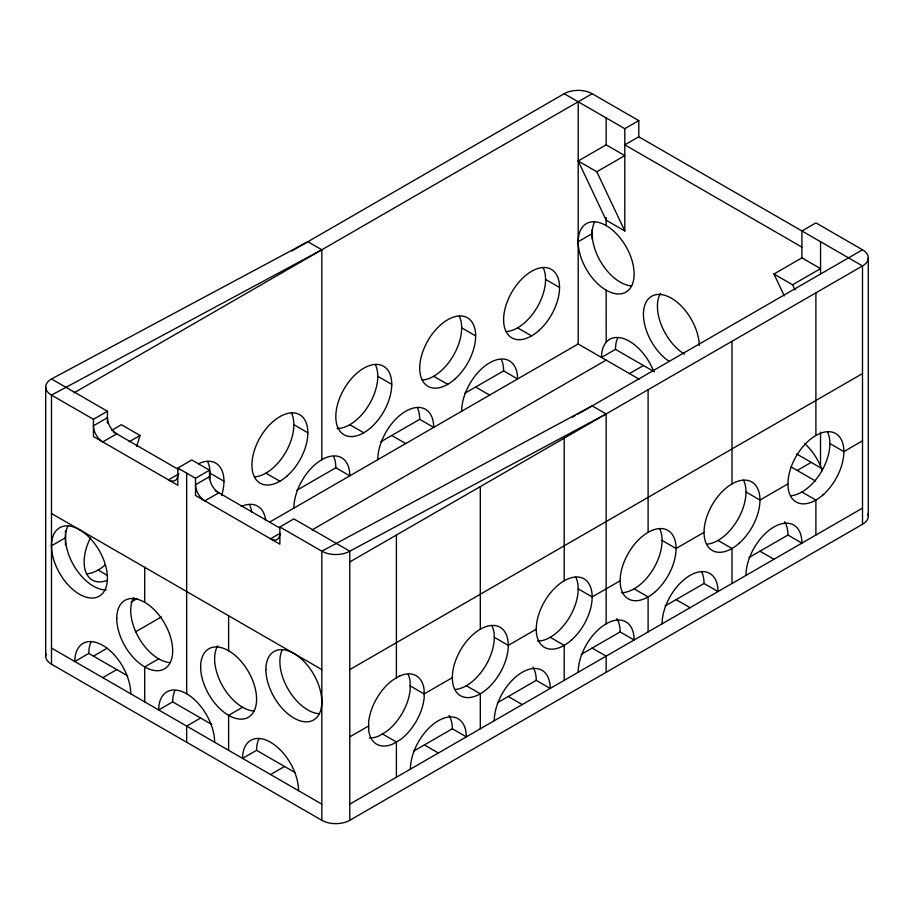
<?xml version="1.0" encoding="UTF-8"?>
<svg xmlns="http://www.w3.org/2000/svg" width="914" height="914" viewBox="0 0 914 914"><rect width="100%" height="100%" fill="white"/><g stroke="black" fill="none" stroke-linecap="round" stroke-linejoin="round"><path stroke-width="1.37" d="M820.509 465.946L820.544 432.208M136.712 446.398L140.048 435.475L121.402 424.702L111.679 430.323M291.806 250.973L564.201 93.708A19.777 11.414 0 0 1 592.169 93.708L638.783 120.625L638.783 136.769L624.799 144.846L801.909 247.1M74.103 392.814L592.169 93.708M293.862 508.127A39.553 22.839 -60 0 1 321.831 459.696L321.831 249.785L307.847 241.719L51.492 378.956A19.777 11.414 0 0 0 51.492 395.099L93.445 419.32L107.429 411.254L107.429 423.091M564.201 93.708L624.799 128.691L638.783 120.625M578.185 160.99L606.153 144.846L624.799 155.608L596.831 171.752L578.185 160.99L606.153 220.194L624.799 230.956L624.799 128.691M129.103 441.793L140.048 435.475M93.445 419.32L93.445 436.549L177.807 485.254L177.807 468.037L191.791 459.959L209.5 470.184L209.5 479.336M51.492 545.807A39.553 22.839 60 0 1 93.445 542.059A39.553 22.839 60 0 1 93.445 597.985A39.553 22.839 60 0 1 51.492 545.807L65.477 537.729M578.185 241.719A39.553 22.839 60 0 1 620.138 237.971A39.553 22.839 60 0 1 620.138 293.908A39.553 22.839 60 0 1 578.185 241.719L592.169 233.641M178.973 473.818L168.484 479.873A13.184 7.609 60 0 0 177.807 474.492M177.807 468.037L195.516 478.262L209.5 470.184M296.901 490.235L335.815 467.762L349.799 475.84A39.553 22.839 -60 0 0 321.831 459.696M380.807 441.793L419.709 419.332L433.693 427.398A39.553 22.839 -60 0 0 405.725 411.254A39.553 22.839 -60 0 0 377.768 459.696M464.7 393.351L503.614 370.89L517.598 378.967A39.553 22.839 -60 0 0 489.63 362.812A39.553 22.839 -60 0 0 461.661 411.254M130.93 602.2L137.009 598.693M269.55 522.168L578.185 343.984L639.183 379.196M195.516 478.262L195.516 495.479L279.878 544.184L279.878 526.967L293.862 518.889L349.799 551.188L606.153 413.939L606.153 623.839A39.553 22.839 -60 0 0 578.185 672.281M90.909 642.314A39.553 22.839 60 0 0 88.784 653.441L74.799 661.519A39.553 22.839 60 0 1 102.768 645.375A39.553 22.839 60 0 1 130.725 693.806M617.601 338.237A39.553 22.839 60 0 0 615.476 349.365L601.492 357.431A39.553 22.839 60 0 1 622.217 338.214A39.553 22.839 60 0 1 653.67 371.415M93.445 656.138L107.029 648.289M135.443 631.882L161.39 616.904M312.12 529.892L606.153 360.127M773.952 274.006L801.909 257.862L820.555 268.625L792.598 284.78L773.952 274.006L784.281 295.885M102.768 677.662L116.741 669.596M629.46 373.575L643.445 365.509M572.45 417.252L574.917 415.836M577.385 414.408L862.508 249.785A19.777 11.414 0 0 1 862.508 265.94L862.508 524.282L349.799 820.292A19.777 11.414 0 0 1 321.831 820.292L51.492 664.215A19.777 11.414 0 0 1 46.077 653.91M158.693 658.823L144.709 666.9L144.709 701.883M349.799 561.95L862.508 265.94L638.783 136.769M174.803 690.756A39.553 22.839 60 0 0 172.677 701.883L158.693 709.961A39.553 22.839 60 0 1 186.662 693.806L186.662 473.144M200.646 718.027L186.662 726.104L186.662 742.248M242.598 707.265L228.614 715.342L228.614 750.325M349.799 669.585L862.508 373.575M258.708 739.197A39.553 22.839 60 0 0 256.571 750.325L242.598 758.391A39.553 22.839 60 0 1 270.555 742.248A39.553 22.839 60 0 1 298.524 790.69M270.555 774.546L284.54 766.469M797.259 470.459L811.232 462.381M349.799 736.867L368.673 725.967M452.339 677.662L424.13 693.943L410.158 685.877M536.232 629.22L508.275 645.375L494.291 637.298M620.138 580.79L592.169 596.933L578.185 588.856M704.031 532.348L676.063 548.491L662.09 540.425M787.937 483.906L759.968 500.061L745.984 491.983M862.508 440.856L843.862 451.619L829.878 443.541M413.425 751.262L452.339 728.789L466.323 736.867A39.553 22.839 -60 0 0 438.354 720.723A39.553 22.839 -60 0 0 410.386 769.154M497.33 702.82L536.232 680.359L550.217 688.425A39.553 22.839 -60 0 0 522.26 672.281A39.553 22.839 -60 0 0 494.291 720.723M581.224 654.378L620.138 631.917L634.122 639.994A39.553 22.839 -60 0 0 606.153 623.839M665.129 605.948L704.031 583.475L718.016 591.552A39.553 22.839 -60 0 0 690.047 575.409A39.553 22.839 -60 0 0 662.09 623.839M749.023 557.506L787.937 535.044L801.909 543.11A39.553 22.839 -60 0 0 773.952 526.967A39.553 22.839 -60 0 0 745.984 575.409M349.799 804.137L862.508 508.127M321.831 249.785L51.492 395.099L51.492 664.215M862.508 249.785L815.894 222.879L801.909 230.956L801.909 257.862M545.555 279.398L559.539 287.464M615.476 349.365L654.378 371.827M796.642 453.961L822.177 468.699M791.17 466.951L815.654 481.084M517.598 327.829L531.571 335.906M801.909 491.983L815.894 500.061L815.894 535.044M461.661 327.829L475.646 335.906M606.153 413.939L592.169 405.873L321.831 551.188L279.878 526.967M475.646 387.033L489.63 395.111M759.968 551.188L773.952 559.265M433.693 376.271L447.677 384.348M718.016 540.425L732 548.491L732 583.475M377.768 376.271L391.74 384.348M391.74 435.475L405.725 443.541M676.063 599.63L690.047 607.696M349.799 424.713L363.783 432.779M634.122 588.856L648.106 596.933L648.106 631.917M293.862 424.713L307.847 432.779M592.169 648.06L606.153 656.138L606.153 672.281M265.894 473.144L279.878 481.221M550.217 637.298L564.201 645.375L564.201 680.359M51.492 378.956L107.429 411.254M209.969 473.144L223.953 481.221M113.256 431.842L178.813 469.693M215.327 490.772L279.673 527.926M508.275 696.502L522.26 704.58M466.323 685.74L480.307 693.806L480.307 728.789M51.492 513.508L321.831 669.585M424.37 744.944L438.354 753.01M382.429 733.896L396.402 741.974L396.402 777.231M98.106 570.028L107.429 575.409M88.784 653.441L127.686 675.914M172.677 701.883L211.591 724.345M256.571 750.325L295.576 772.844M51.492 648.06L321.831 804.137M792.598 284.78L795.02 289.921M596.831 171.752L624.799 230.956M606.153 290.161L606.199 342.213M868.3 257.862L868.3 516.204M820.555 241.719L820.555 274.291M815.894 292.846L815.894 435.475M732 341.288L732 483.906M648.106 389.718L648.106 532.348M606.153 117.929L606.153 144.846M606.153 217.498L606.153 225.575M592.169 229.437L592.169 239.331M578.185 101.785L578.185 343.984M564.201 438.16L564.201 580.79M480.307 486.602L480.307 629.22M396.402 535.033L396.402 677.937M349.799 820.292L349.799 551.188A19.777 11.414 0 0 1 321.831 551.188L321.831 820.292M228.614 615.773L228.614 650.757M144.709 567.331L144.709 602.315M65.477 530.588L65.477 544.835M45.7 387.033L45.7 656.138M867.923 513.976A19.777 11.414 0 0 1 862.508 524.282M186.662 693.806A39.553 22.839 60 0 1 214.63 742.248M684.346 354.118A39.553 22.839 60 0 1 660.479 293.394M631.517 285.865A39.553 22.839 60 0 1 600.361 261.21A39.553 22.839 60 0 1 594.591 221.908M333.69 456.634A39.553 22.839 -60 0 1 335.815 467.762M417.584 408.204A39.553 22.839 -60 0 1 419.709 419.332M249.785 505.076A39.553 22.839 -60 0 1 251.727 512.514M501.478 359.762A39.553 22.839 -60 0 1 503.614 370.89M375.346 364.526A39.553 22.839 -60 0 1 369.05 404.731A39.553 22.839 -60 0 1 337.095 428.517M291.44 412.968A39.553 22.839 -60 0 1 285.671 452.27A39.553 22.839 -60 0 1 254.515 476.925M207.547 461.41A39.553 22.839 -60 0 1 209.477 479.439M459.239 316.095A39.553 22.839 -60 0 1 453.47 355.397A39.553 22.839 -60 0 1 422.314 380.041M543.144 267.653A39.553 22.839 -60 0 1 537.363 306.955A39.553 22.839 -60 0 1 506.219 331.611M105.339 564.749A39.553 22.839 -60 0 1 86.727 573.798M669.322 361.521A39.553 22.839 60 0 1 643.456 313.182A39.553 22.839 60 0 1 671.413 298.227A39.553 22.839 60 0 1 699.359 345.458M804.491 443.439A39.553 22.839 60 0 1 822.337 470.653M198.418 463.786A39.553 22.839 -60 0 1 221.611 495.479M107.224 580.413A39.553 22.839 -60 0 1 90.475 537.798M241.216 506.459A39.553 22.839 -60 0 1 265.7 520.592M170.073 662.604A39.553 22.839 60 0 1 138.402 637.047A39.553 22.839 60 0 1 133.775 597.482M106.15 589.976A39.553 22.839 60 0 1 74.194 566.189A39.553 22.839 60 0 1 67.899 525.984M253.966 711.046A39.553 22.839 60 0 1 222.308 685.489A39.553 22.839 60 0 1 217.681 645.924M319.226 713.731A39.553 22.839 60 0 1 288.07 689.076A39.553 22.839 60 0 1 282.3 649.774M408.124 674.315A39.553 22.839 -60 0 1 410.1 681.284L410.192 689.67A39.553 22.839 -60 0 1 386.416 731.531L379.116 735.861A39.553 22.839 -60 0 1 369.393 737.975M491.869 625.553A39.553 22.839 -60 0 1 486.099 664.866A39.553 22.839 -60 0 1 454.944 689.51M575.763 577.122A39.553 22.839 -60 0 1 569.468 617.316A39.553 22.839 -60 0 1 537.512 641.114M659.668 528.68A39.553 22.839 -60 0 1 653.373 568.885A39.553 22.839 -60 0 1 621.417 592.672M743.562 480.238A39.553 22.839 -60 0 1 737.792 519.552A39.553 22.839 -60 0 1 706.636 544.196M827.467 431.808A39.553 22.839 -60 0 1 821.686 471.11A39.553 22.839 -60 0 1 790.541 495.765M784.635 521.723A39.553 22.839 -60 0 1 787.937 535.044M701.906 572.347A39.553 22.839 -60 0 1 704.031 583.475M616.836 618.607A39.553 22.839 -60 0 1 620.138 631.917M532.931 667.037A39.553 22.839 -60 0 1 536.232 680.359M449.037 715.479A39.553 22.839 -60 0 1 452.339 728.789M399.715 675.983L392.414 680.302A39.553 22.839 -60 0 0 368.639 722.174L368.73 730.549A39.553 22.839 -60 0 0 393.1 743.927L400.401 739.609A39.553 22.839 -60 0 0 424.176 697.736L424.085 689.362A39.553 22.839 -60 0 0 399.715 675.983M107.429 417.709L93.445 425.787A13.184 7.609 60 0 0 102.768 441.93L116.741 433.853A13.184 7.609 60 0 1 107.429 417.709M209.5 476.64L195.516 484.717A13.184 7.609 60 0 0 204.839 500.861L218.823 492.783A13.184 7.609 60 0 1 209.5 476.64M279.878 533.422L270.555 538.803A13.184 7.609 60 0 0 279.878 533.422M116.741 618.458A39.553 22.839 60 0 0 158.693 670.648A39.553 22.839 60 0 0 158.693 614.711A39.553 22.839 60 0 0 116.741 618.458M200.646 666.9A39.553 22.839 60 0 0 242.598 719.09A39.553 22.839 60 0 0 242.598 663.153A39.553 22.839 60 0 0 200.646 666.9M265.894 669.585A39.553 22.839 60 0 0 307.847 721.774A39.553 22.839 60 0 0 307.847 665.838A39.553 22.839 60 0 0 265.894 669.585M571.444 640.097A39.553 22.839 -60 0 0 583.977 578.825A39.553 22.839 -60 0 0 537.192 620.32A39.553 22.839 -60 0 0 571.444 640.097M487.539 688.528A39.553 22.839 -60 0 0 500.084 627.267A39.553 22.839 -60 0 0 453.287 668.751A39.553 22.839 -60 0 0 487.539 688.528M655.338 591.655A39.553 22.839 -60 0 0 667.871 530.394A39.553 22.839 -60 0 0 621.086 571.878A39.553 22.839 -60 0 0 655.338 591.655M739.243 543.213A39.553 22.839 -60 0 0 751.776 481.952A39.553 22.839 -60 0 0 704.991 523.436A39.553 22.839 -60 0 0 739.243 543.213M823.137 494.782A39.553 22.839 -60 0 0 835.67 433.51A39.553 22.839 -60 0 0 788.885 475.006A39.553 22.839 -60 0 0 823.137 494.782M538.814 330.628A39.553 22.839 -60 0 0 551.348 269.367A39.553 22.839 -60 0 0 504.562 310.851A39.553 22.839 -60 0 0 538.814 330.628M454.921 379.07A39.553 22.839 -60 0 0 467.454 317.798A39.553 22.839 -60 0 0 420.668 359.293A39.553 22.839 -60 0 0 454.921 379.07M371.015 427.501A39.553 22.839 -60 0 0 383.56 366.24A39.553 22.839 -60 0 0 336.763 407.724A39.553 22.839 -60 0 0 371.015 427.501M287.122 475.943A39.553 22.839 -60 0 0 299.655 414.682A39.553 22.839 -60 0 0 252.87 456.166A39.553 22.839 -60 0 0 287.122 475.943"/></g></svg>
